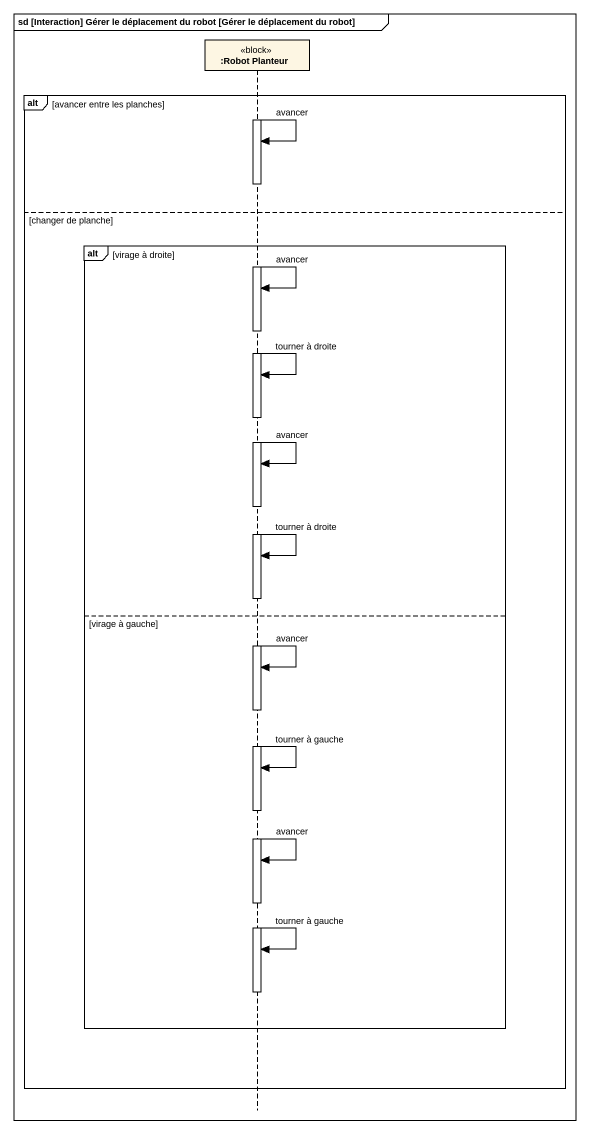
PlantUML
@startuml
mainframe sd [Interaction] Gérer le déplacement du robot [Gérer le déplacement du robot]
hide footbox
participant ":Robot Planteur" as Robot_Planteur <<block>>

alt avancer entre les planches
  activate Robot_Planteur
  Robot_Planteur -> Robot_Planteur : avancer
else changer de planche
  alt virage à droite
    Robot_Planteur -> Robot_Planteur : avancer
    Robot_Planteur -> Robot_Planteur : tourner à droite
    Robot_Planteur -> Robot_Planteur : avancer
    Robot_Planteur -> Robot_Planteur : tourner à droite
  else virage à gauche
    Robot_Planteur -> Robot_Planteur : avancer
    Robot_Planteur -> Robot_Planteur : tourner à gauche
    Robot_Planteur -> Robot_Planteur : avancer
    Robot_Planteur -> Robot_Planteur : tourner à gauche
    deactivate Robot_Planteur
  end
end
@enduml
